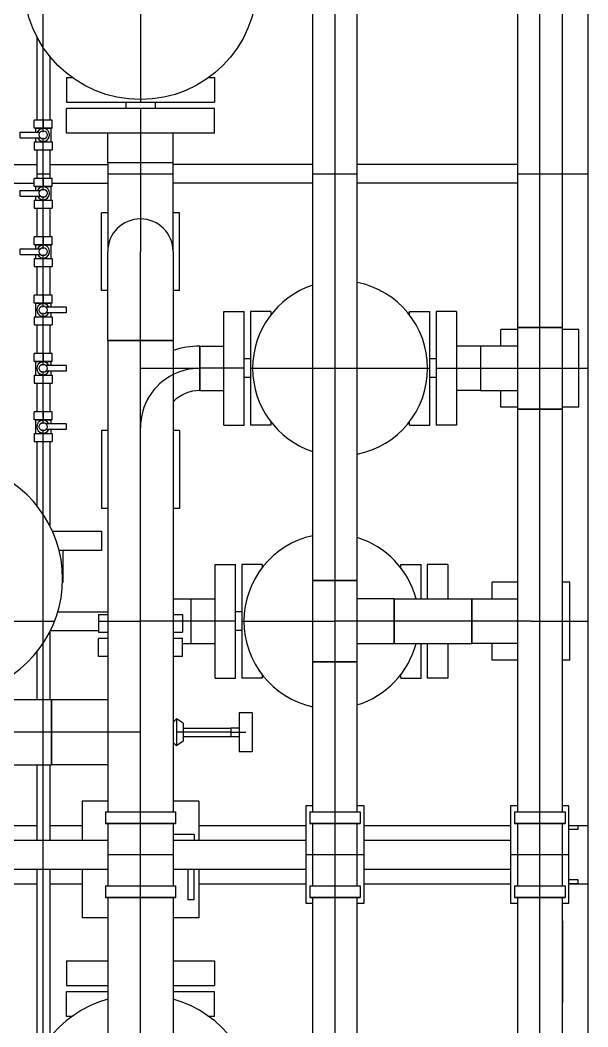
# Model space of a CAD drawing. Header units: inches. Extents: x 517790 to 538444, y 301815 to 302461.
# Drawn here: x 517878.875 to 517880.383, y 302328.927 to 302331.601 of the extents above; entities that cross this region are included whole.
import ezdxf

# ---------------------------------------------------------------- set-up
doc = ezdxf.new("R2010")
doc.units = ezdxf.units.IN
doc.header["$MEASUREMENT"] = 0
doc.layers.add('硅胶总平面底图 工艺装置区', color=253, linetype='Continuous')

msp = doc.modelspace()

# ---------------------------------------------------------------- linework, layer by layer
at = {"layer": '硅胶总平面底图 工艺装置区', "color": 253, "linetype": 'Continuous', "lineweight": -3}
for p, q in [((517880.3826, 302334.1892), (517880.3826, 302324.6778)), ((517879.6519, 302330.1123), (517879.6519, 302332.3188)), ((517879.7109, 302332.3188), (517879.7109, 302330.1123)), ((517879.77, 302330.1123), (517879.77, 302332.3188)), ((517880.1958, 302332.3188), (517880.1958, 302330.784)), ((517880.2548, 302330.784), (517880.2548, 302332.3188)), ((517880.3139, 302332.3188), (517880.3139, 302330.784)), ((517878.9359, 302331.5283), (517878.9359, 302331.871)), ((517879.1942, 302331.8394), (517879.1942, 302331.383)), ((517878.9187, 302331.5577), (517878.9187, 302331.3352)), ((517878.9359, 302331.3352), (517878.9359, 302331.5283)), ((517878.9532, 302331.5048), (517878.9532, 302331.3352)), ((517878.9974, 302331.4486), (517879.0125, 302331.4486)), ((517878.9974, 302331.4486), (517878.9974, 302331.383)), ((517879.376, 302331.4486), (517879.3911, 302331.4486)), ((517879.3911, 302331.4486), (517879.3911, 302331.383)), ((517878.9974, 302331.383), (517879.1942, 302331.383)), ((517879.1555, 302331.383), (517879.1555, 302331.3664)), ((517879.1942, 302331.383), (517879.3911, 302331.383)), ((517879.233, 302331.383), (517879.233, 302331.3664)), ((517879.1942, 302331.3664), (517878.9974, 302331.3664)), ((517878.9974, 302331.3008), (517878.9974, 302331.3664)), ((517879.1942, 302331.3664), (517879.1942, 302331.2221)), ((517879.3911, 302331.3664), (517879.1942, 302331.3664)), ((517879.3911, 302331.3008), (517879.3911, 302331.3664)), ((517878.9359, 302331.3352), (517878.9122, 302331.3352)), ((517878.9122, 302331.3139), (517878.9122, 302331.3352)), ((517878.9359, 302331.3352), (517878.9359, 302331.3172)), ((517878.9597, 302331.3352), (517878.9359, 302331.3352)), ((517878.9359, 302331.3172), (517878.9359, 302331.3352)), ((517878.9597, 302331.3139), (517878.9597, 302331.3352)), ((517878.875, 302331.2881), (517878.875, 302331.3036)), ((517878.875, 302331.3036), (517878.9281, 302331.3036)), ((517878.9359, 302331.3139), (517878.9122, 302331.3139)), ((517878.9154, 302331.3139), (517878.9359, 302331.3139)), ((517878.9154, 302331.3139), (517878.9154, 302331.3036)), ((517878.9359, 302331.3172), (517878.9359, 302331.3139)), ((517878.9359, 302331.3069), (517878.9359, 302331.3139)), ((517878.9359, 302331.3139), (517878.9359, 302331.3139)), ((517878.9359, 302331.3139), (517878.9564, 302331.3139)), ((517878.9597, 302331.3139), (517878.9359, 302331.3139)), ((517878.9359, 302331.3036), (517878.9359, 302331.3069)), ((517878.9564, 302331.3139), (517878.9564, 302331.2778)), ((517879.1942, 302331.3008), (517878.9974, 302331.3008)), ((517879.1073, 302331.2221), (517879.1073, 302331.3008)), ((517879.3911, 302331.3008), (517879.1942, 302331.3008)), ((517879.2812, 302331.2221), (517879.2812, 302331.3008)), ((517878.875, 302331.2881), (517878.9281, 302331.2881)), ((517878.9122, 302331.2778), (517878.9359, 302331.2778)), ((517878.9122, 302331.2778), (517878.9122, 302331.2565)), ((517878.9154, 302331.2881), (517878.9154, 302331.2778)), ((517878.9359, 302331.2848), (517878.9359, 302331.2881)), ((517878.9359, 302331.2778), (517878.9359, 302331.2848)), ((517878.9359, 302331.2745), (517878.9359, 302331.2778)), ((517878.9359, 302331.2778), (517878.9597, 302331.2778)), ((517878.9359, 302331.2565), (517878.9359, 302331.2745)), ((517878.9359, 302331.2565), (517878.9359, 302331.2745)), ((517878.9597, 302331.2778), (517878.9597, 302331.2565)), ((517878.9122, 302331.2565), (517878.9359, 302331.2565)), ((517878.9187, 302331.2565), (517878.9187, 302331.1802)), ((517878.9359, 302331.2565), (517878.9597, 302331.2565)), ((517878.9359, 302331.1802), (517878.9359, 302331.2565)), ((517878.9532, 302331.2565), (517878.9532, 302331.1802)), ((517878.7645, 302331.2173), (517878.9187, 302331.2173)), ((517878.9532, 302331.2173), (517879.1073, 302331.2173)), ((517879.1942, 302331.2221), (517879.1073, 302331.2221)), ((517879.1073, 302331.2221), (517879.1073, 302330.9859)), ((517879.1942, 302331.2221), (517879.1073, 302331.2221)), ((517879.1942, 302331.2221), (517879.1942, 302331.2221)), ((517879.1942, 302331.2221), (517879.1942, 302331.2221)), ((517879.1942, 302331.2221), (517879.1942, 302331.0728)), ((517879.2812, 302331.2221), (517879.1942, 302331.2221)), ((517879.2812, 302331.2221), (517879.1942, 302331.2221)), ((517879.2812, 302330.9859), (517879.2812, 302331.2221)), ((517879.6519, 302331.2173), (517879.2812, 302331.2173)), ((517880.1958, 302331.2173), (517879.77, 302331.2173)), ((517878.9187, 302331.1925), (517878.9532, 302331.1925)), ((517879.1073, 302331.1925), (517879.1942, 302331.1925)), ((517879.1942, 302331.1925), (517879.2812, 302331.1925)), ((517879.6519, 302331.1925), (517879.77, 302331.1925)), ((517880.1958, 302331.1925), (517880.3826, 302331.1925)), ((517878.7645, 302331.1677), (517878.9122, 302331.1677)), ((517878.9359, 302331.1802), (517878.9122, 302331.1802)), ((517878.9122, 302331.1589), (517878.9122, 302331.1802)), ((517878.9359, 302331.1622), (517878.9359, 302331.1802)), ((517878.9359, 302331.1802), (517878.9359, 302331.1622)), ((517878.9597, 302331.1802), (517878.9359, 302331.1802)), ((517878.9597, 302331.1589), (517878.9597, 302331.1802)), ((517878.9597, 302331.1677), (517879.1073, 302331.1677)), ((517879.6519, 302331.1677), (517879.2812, 302331.1677)), ((517880.1958, 302331.1677), (517879.77, 302331.1677)), ((517878.875, 302331.1331), (517878.875, 302331.1486)), ((517878.875, 302331.1486), (517878.9281, 302331.1486)), ((517878.9359, 302331.1589), (517878.9122, 302331.1589)), ((517878.9154, 302331.1589), (517878.9359, 302331.1589)), ((517878.9154, 302331.1589), (517878.9154, 302331.1486)), ((517878.9359, 302331.1622), (517878.9359, 302331.1589)), ((517878.9359, 302331.1589), (517878.9359, 302331.1589)), ((517878.9359, 302331.1519), (517878.9359, 302331.1589)), ((517878.9359, 302331.1589), (517878.9564, 302331.1589)), ((517878.9597, 302331.1589), (517878.9359, 302331.1589)), ((517878.9359, 302331.1486), (517878.9359, 302331.1519)), ((517878.9564, 302331.1589), (517878.9564, 302331.1228)), ((517878.875, 302331.1331), (517878.9281, 302331.1331)), ((517878.9122, 302331.1228), (517878.9359, 302331.1228)), ((517878.9122, 302331.1228), (517878.9122, 302331.1015)), ((517878.9154, 302331.1331), (517878.9154, 302331.1228)), ((517878.9359, 302331.1298), (517878.9359, 302331.1331)), ((517878.9359, 302331.1228), (517878.9359, 302331.1298)), ((517878.9359, 302331.1195), (517878.9359, 302331.1228)), ((517878.9359, 302331.1228), (517878.9597, 302331.1228)), ((517878.9359, 302331.1015), (517878.9359, 302331.1195)), ((517878.9359, 302331.1015), (517878.9359, 302331.1195)), ((517878.9597, 302331.1228), (517878.9597, 302331.1015)), ((517878.9122, 302331.1015), (517878.9359, 302331.1015)), ((517878.9187, 302331.1015), (517878.9187, 302331.0252)), ((517878.9359, 302331.0252), (517878.9359, 302331.1015)), ((517878.9359, 302331.1015), (517878.9597, 302331.1015)), ((517878.9532, 302331.1015), (517878.9532, 302331.0252)), ((517879.0909, 302330.8825), (517879.0909, 302331.0892)), ((517879.1073, 302331.0892), (517879.0909, 302331.0892)), ((517879.2976, 302331.0892), (517879.2812, 302331.0892)), ((517879.2976, 302330.8825), (517879.2976, 302331.0892)), ((517879.1942, 302331.0728), (517879.1942, 302330.9859)), ((517878.9359, 302331.0252), (517878.9122, 302331.0252)), ((517878.9122, 302331.0039), (517878.9122, 302331.0252)), ((517878.9359, 302331.0039), (517878.9122, 302331.0039)), ((517878.9154, 302331.0039), (517878.9359, 302331.0039)), ((517878.9154, 302331.0039), (517878.9154, 302330.9936)), ((517878.9359, 302331.0072), (517878.9359, 302331.0252)), ((517878.9359, 302331.0252), (517878.9359, 302331.0072)), ((517878.9597, 302331.0252), (517878.9359, 302331.0252)), ((517878.9359, 302331.0072), (517878.9359, 302331.0039)), ((517878.9359, 302330.9969), (517878.9359, 302331.0039)), ((517878.9359, 302331.0039), (517878.9359, 302331.0039)), ((517878.9359, 302331.0039), (517878.9564, 302331.0039)), ((517878.9597, 302331.0039), (517878.9359, 302331.0039)), ((517878.9564, 302331.0039), (517878.9564, 302330.9678)), ((517878.9597, 302331.0039), (517878.9597, 302331.0252)), ((517878.875, 302330.9781), (517878.875, 302330.9936)), ((517878.875, 302330.9936), (517878.9281, 302330.9936)), ((517878.875, 302330.9781), (517878.9281, 302330.9781)), ((517878.9154, 302330.9781), (517878.9154, 302330.9678)), ((517878.9359, 302330.9936), (517878.9359, 302330.9969)), ((517878.9359, 302330.9748), (517878.9359, 302330.9781)), ((517879.1073, 302330.7496), (517879.1073, 302330.9859)), ((517879.1942, 302330.7496), (517879.1942, 302330.9859)), ((517879.2812, 302330.9859), (517879.2812, 302330.7496)), ((517878.9122, 302330.9678), (517878.9359, 302330.9678)), ((517878.9122, 302330.9678), (517878.9122, 302330.9465)), ((517878.9359, 302330.9678), (517878.9359, 302330.9748)), ((517878.9359, 302330.9645), (517878.9359, 302330.9678)), ((517878.9359, 302330.9678), (517878.9597, 302330.9678)), ((517878.9359, 302330.9465), (517878.9359, 302330.9645)), ((517878.9359, 302330.9465), (517878.9359, 302330.9645)), ((517878.9597, 302330.9678), (517878.9597, 302330.9465)), ((517878.9122, 302330.9465), (517878.9359, 302330.9465)), ((517878.9187, 302330.9465), (517878.9187, 302330.8702)), ((517878.9359, 302330.8702), (517878.9359, 302330.9465)), ((517878.9359, 302330.9465), (517878.9597, 302330.9465)), ((517878.9532, 302330.9465), (517878.9532, 302330.8702)), ((517878.9359, 302330.8702), (517878.9122, 302330.8702)), ((517878.9122, 302330.8489), (517878.9122, 302330.8702)), ((517878.9359, 302330.8702), (517878.9359, 302330.8522)), ((517878.9597, 302330.8702), (517878.9359, 302330.8702)), ((517878.9359, 302330.8522), (517878.9359, 302330.8702)), ((517878.9597, 302330.8489), (517878.9597, 302330.8702)), ((517879.1073, 302330.8825), (517879.0909, 302330.8825)), ((517879.2976, 302330.8825), (517879.2812, 302330.8825)), ((517878.9359, 302330.8489), (517878.9122, 302330.8489)), ((517878.9154, 302330.8489), (517878.9359, 302330.8489)), ((517878.9154, 302330.8489), (517878.9154, 302330.8128)), ((517878.9359, 302330.8522), (517878.9359, 302330.8489)), ((517878.9359, 302330.8489), (517878.9359, 302330.8489)), ((517878.9359, 302330.8419), (517878.9359, 302330.8489)), ((517878.9359, 302330.8489), (517878.9564, 302330.8489)), ((517878.9597, 302330.8489), (517878.9359, 302330.8489)), ((517878.9564, 302330.8489), (517878.9564, 302330.8386)), ((517878.9359, 302330.8386), (517878.9359, 302330.8419)), ((517878.9359, 302330.8198), (517878.9359, 302330.8231)), ((517878.9359, 302330.8128), (517878.9359, 302330.8198)), ((517878.9969, 302330.8386), (517878.9438, 302330.8386)), ((517878.9969, 302330.8231), (517878.9438, 302330.8231)), ((517878.9564, 302330.8231), (517878.9564, 302330.8128)), ((517878.9969, 302330.8386), (517878.9969, 302330.8231)), ((517879.4157, 302330.6759), (517879.4157, 302330.8268)), ((517879.4157, 302330.8268), (517879.4698, 302330.8268)), ((517879.4698, 302330.6759), (517879.4698, 302330.8268)), ((517879.4864, 302330.8268), (517879.4864, 302330.6759)), ((517879.5405, 302330.8268), (517879.4864, 302330.8268)), ((517879.5405, 302330.8268), (517879.5405, 302330.8179)), ((517879.9086, 302330.8179), (517879.9086, 302330.8268)), ((517879.9086, 302330.8268), (517879.9627, 302330.8268)), ((517879.9627, 302330.6759), (517879.9627, 302330.8268)), ((517879.9793, 302330.8268), (517879.9793, 302330.6759)), ((517880.0334, 302330.8268), (517879.9793, 302330.8268)), ((517880.0334, 302330.8268), (517880.0334, 302330.6759)), ((517878.9122, 302330.8128), (517878.9359, 302330.8128)), ((517878.9122, 302330.8128), (517878.9122, 302330.7915)), ((517878.9122, 302330.7915), (517878.9359, 302330.7915)), ((517878.9187, 302330.7915), (517878.9187, 302330.7152)), ((517878.9359, 302330.8095), (517878.9359, 302330.8128)), ((517878.9359, 302330.8128), (517878.9597, 302330.8128)), ((517878.9359, 302330.7915), (517878.9359, 302330.8095)), ((517878.9359, 302330.7915), (517878.9359, 302330.8095)), ((517878.9359, 302330.7152), (517878.9359, 302330.7915)), ((517878.9359, 302330.7915), (517878.9597, 302330.7915)), ((517878.9532, 302330.7915), (517878.9532, 302330.7152)), ((517878.9597, 302330.8128), (517878.9597, 302330.7915)), ((517880.1958, 302330.7792), (517880.1515, 302330.7792)), ((517880.1515, 302330.7349), (517880.1515, 302330.7792)), ((517880.1958, 302330.784), (517880.3139, 302330.784)), ((517880.1958, 302330.784), (517880.1958, 302330.5677)), ((517880.2548, 302330.784), (517880.1958, 302330.784)), ((517880.2548, 302330.784), (517880.2548, 302330.784)), ((517880.2548, 302330.784), (517880.2548, 302330.784)), ((517880.2548, 302330.5677), (517880.2548, 302330.784)), ((517880.3139, 302330.784), (517880.2548, 302330.784)), ((517880.3139, 302330.784), (517880.3139, 302330.5677)), ((517880.3582, 302330.7792), (517880.3139, 302330.7792)), ((517880.3582, 302330.5725), (517880.3582, 302330.7792)), ((517879.2812, 302330.7496), (517879.1073, 302330.7496)), ((517879.1073, 302330.7496), (517879.1073, 302329.4979)), ((517879.1073, 302330.7496), (517879.2812, 302330.7496)), ((517879.1942, 302330.7497), (517879.1942, 302330.7497)), ((517879.1942, 302330.7497), (517879.1942, 302330.7496)), ((517879.1942, 302329.4979), (517879.1942, 302330.7496)), ((517879.2812, 302330.7496), (517879.2812, 302329.4979)), ((517878.9359, 302330.7152), (517878.9122, 302330.7152)), ((517878.9122, 302330.6939), (517878.9122, 302330.7152)), ((517878.9359, 302330.6972), (517878.9359, 302330.7152)), ((517878.9359, 302330.7152), (517878.9359, 302330.6972)), ((517878.9597, 302330.7152), (517878.9359, 302330.7152)), ((517878.9597, 302330.6939), (517878.9597, 302330.7152)), ((517879.3517, 302330.6759), (517879.3517, 302330.7349)), ((517879.3517, 302330.7349), (517879.4157, 302330.7349)), ((517879.3517, 302330.7349), (517879.3517, 302330.6168)), ((517880.0974, 302330.7349), (517880.0334, 302330.7349)), ((517880.0974, 302330.7349), (517880.0974, 302330.6759)), ((517880.1958, 302330.7349), (517880.0974, 302330.7349)), ((517880.0974, 302330.7349), (517880.0974, 302330.6759)), ((517878.9359, 302330.6939), (517878.9122, 302330.6939)), ((517878.9154, 302330.6939), (517878.9359, 302330.6939)), ((517878.9154, 302330.6939), (517878.9154, 302330.6578)), ((517878.9359, 302330.6972), (517878.9359, 302330.6939)), ((517878.9359, 302330.6869), (517878.9359, 302330.6939)), ((517878.9359, 302330.6939), (517878.9359, 302330.6939)), ((517878.9359, 302330.6939), (517878.9564, 302330.6939)), ((517878.9597, 302330.6939), (517878.9359, 302330.6939)), ((517878.9359, 302330.6836), (517878.9359, 302330.6869)), ((517878.9969, 302330.6836), (517878.9438, 302330.6836)), ((517878.9564, 302330.6939), (517878.9564, 302330.6836)), ((517878.9969, 302330.6836), (517878.9969, 302330.6681)), ((517879.4864, 302330.7007), (517879.4698, 302330.7007)), ((517879.9793, 302330.7007), (517879.9627, 302330.7007)), ((517878.9122, 302330.6578), (517878.9359, 302330.6578)), ((517878.9122, 302330.6578), (517878.9122, 302330.6365)), ((517878.9359, 302330.6648), (517878.9359, 302330.6681)), ((517878.9359, 302330.6578), (517878.9359, 302330.6648)), ((517878.9359, 302330.6545), (517878.9359, 302330.6578)), ((517878.9359, 302330.6578), (517878.9597, 302330.6578)), ((517878.9969, 302330.6681), (517878.9438, 302330.6681)), ((517878.9564, 302330.6681), (517878.9564, 302330.6578)), ((517878.9597, 302330.6578), (517878.9597, 302330.6365)), ((517879.1942, 302330.6759), (517879.3517, 302330.6759)), ((517879.4698, 302330.6759), (517879.3517, 302330.6759)), ((517879.3517, 302330.6168), (517879.3517, 302330.6759)), ((517879.3517, 302330.6759), (517879.3517, 302330.6759)), ((517879.3517, 302330.6759), (517879.3517, 302330.6759)), ((517879.4157, 302330.525), (517879.4157, 302330.6759)), ((517879.4698, 302330.525), (517879.4698, 302330.6759)), ((517879.4864, 302330.6759), (517879.4864, 302330.525)), ((517879.4864, 302330.6759), (517879.9627, 302330.6759)), ((517879.9627, 302330.525), (517879.9627, 302330.6759)), ((517879.9793, 302330.6759), (517880.0974, 302330.6759)), ((517879.9793, 302330.6759), (517879.9793, 302330.525)), ((517880.0334, 302330.6759), (517880.0334, 302330.525)), ((517880.0974, 302330.6759), (517880.0974, 302330.6759)), ((517880.0974, 302330.6759), (517880.0974, 302330.6759)), ((517880.0974, 302330.6759), (517880.1958, 302330.6759)), ((517880.0974, 302330.6759), (517880.0974, 302330.6168)), ((517880.0974, 302330.6759), (517880.0974, 302330.6168)), ((517880.1958, 302330.6759), (517880.2548, 302330.6759)), ((517880.2548, 302330.6759), (517880.3826, 302330.6759)), ((517878.9122, 302330.6365), (517878.9359, 302330.6365)), ((517878.9187, 302330.6365), (517878.9187, 302330.5602)), ((517878.9359, 302330.6365), (517878.9359, 302330.6545)), ((517878.9359, 302330.6365), (517878.9359, 302330.6545)), ((517878.9359, 302330.5602), (517878.9359, 302330.6365)), ((517878.9359, 302330.6365), (517878.9597, 302330.6365)), ((517878.9532, 302330.6365), (517878.9532, 302330.5602)), ((517879.4864, 302330.6511), (517879.4698, 302330.6511)), ((517879.9793, 302330.6511), (517879.9627, 302330.6511)), ((517879.3517, 302330.6168), (517879.4157, 302330.6168)), ((517880.0974, 302330.6168), (517880.0334, 302330.6168)), ((517880.0974, 302330.6168), (517880.1958, 302330.6168)), ((517880.1515, 302330.5725), (517880.1515, 302330.6168)), ((517878.9359, 302330.5602), (517878.9122, 302330.5602)), ((517878.9122, 302330.5389), (517878.9122, 302330.5602)), ((517878.9359, 302330.5422), (517878.9359, 302330.5602)), ((517878.9359, 302330.5602), (517878.9359, 302330.5422)), ((517878.9597, 302330.5602), (517878.9359, 302330.5602)), ((517878.9597, 302330.5389), (517878.9597, 302330.5602)), ((517880.1958, 302330.5725), (517880.1515, 302330.5725)), ((517880.1958, 302330.5677), (517880.3139, 302330.5677)), ((517880.2548, 302330.5677), (517880.1958, 302330.5677)), ((517880.1958, 302330.5677), (517880.1958, 302329.4979)), ((517880.2276, 302330.5677), (517880.2276, 302330.5677)), ((517880.2548, 302330.5677), (517880.2548, 302330.5677)), ((517880.2548, 302329.4979), (517880.2548, 302330.5677)), ((517880.3139, 302330.5677), (517880.2548, 302330.5677)), ((517880.3582, 302330.5725), (517880.3139, 302330.5725)), ((517880.3139, 302330.5677), (517880.3139, 302329.4979)), ((517878.9359, 302330.5389), (517878.9122, 302330.5389)), ((517878.9154, 302330.5389), (517878.9359, 302330.5389)), ((517878.9154, 302330.5389), (517878.9154, 302330.5028)), ((517878.9359, 302330.5422), (517878.9359, 302330.5389)), ((517878.9359, 302330.5319), (517878.9359, 302330.5389)), ((517878.9359, 302330.5389), (517878.9359, 302330.5389)), ((517878.9359, 302330.5389), (517878.9564, 302330.5389)), ((517878.9597, 302330.5389), (517878.9359, 302330.5389)), ((517878.9359, 302330.5286), (517878.9359, 302330.5319)), ((517878.9969, 302330.5286), (517878.9438, 302330.5286)), ((517878.9564, 302330.5389), (517878.9564, 302330.5286)), ((517878.9969, 302330.5286), (517878.9969, 302330.5131)), ((517879.4157, 302330.525), (517879.4698, 302330.525)), ((517879.5405, 302330.525), (517879.4864, 302330.525)), ((517879.5405, 302330.5338), (517879.5405, 302330.525)), ((517879.9086, 302330.525), (517879.9086, 302330.5338)), ((517879.9086, 302330.525), (517879.9627, 302330.525)), ((517880.0334, 302330.525), (517879.9793, 302330.525)), ((517878.9122, 302330.5028), (517878.9359, 302330.5028)), ((517878.9122, 302330.5028), (517878.9122, 302330.4815)), ((517878.9359, 302330.5098), (517878.9359, 302330.5131)), ((517878.9359, 302330.5028), (517878.9359, 302330.5098)), ((517878.9359, 302330.4995), (517878.9359, 302330.5028)), ((517878.9359, 302330.5028), (517878.9597, 302330.5028)), ((517878.9359, 302330.4815), (517878.9359, 302330.4995)), ((517878.9359, 302330.4815), (517878.9359, 302330.4995)), ((517878.9969, 302330.5131), (517878.9438, 302330.5131)), ((517878.9564, 302330.5131), (517878.9564, 302330.5028)), ((517878.9597, 302330.5028), (517878.9597, 302330.4815)), ((517879.1073, 302330.5106), (517879.0909, 302330.5106)), ((517879.0909, 302330.5106), (517879.0909, 302330.3039)), ((517879.2976, 302330.5106), (517879.2812, 302330.5106)), ((517879.2976, 302330.5106), (517879.2976, 302330.3039)), ((517878.9122, 302330.4815), (517878.9359, 302330.4815)), ((517878.9187, 302330.4815), (517878.9187, 302330.3119)), ((517878.9359, 302330.2884), (517878.9359, 302330.4815)), ((517878.9359, 302330.4815), (517878.9597, 302330.4815)), ((517878.9532, 302330.4815), (517878.9532, 302330.259)), ((517878.9359, 302329.9457), (517878.9359, 302330.2884)), ((517879.1073, 302330.3039), (517879.0909, 302330.3039)), ((517879.2976, 302330.3039), (517879.2812, 302330.3039)), ((517878.9607, 302330.2434), (517879.0909, 302330.2434)), ((517879.0909, 302330.2434), (517879.0909, 302330.1918)), ((517879.0909, 302330.1918), (517878.9784, 302330.1918)), ((517878.9881, 302330.1918), (517878.9881, 302330.107)), ((517879.3926, 302330.0042), (517879.3926, 302330.1551)), ((517879.3926, 302330.1551), (517879.4467, 302330.1551)), ((517879.4467, 302330.0042), (517879.4467, 302330.1551)), ((517879.4633, 302330.1551), (517879.4633, 302330.0042)), ((517879.5174, 302330.1551), (517879.4633, 302330.1551)), ((517879.5174, 302330.1551), (517879.5174, 302330.1463)), ((517879.8855, 302330.1463), (517879.8855, 302330.1551)), ((517879.8855, 302330.1551), (517879.9396, 302330.1551)), ((517879.9396, 302330.0633), (517879.9396, 302330.1551)), ((517879.9562, 302330.1551), (517879.9562, 302330.0633)), ((517880.0103, 302330.1551), (517879.9562, 302330.1551)), ((517880.0103, 302330.1551), (517880.0103, 302330.0633)), ((517878.9874, 302330.107), (517878.9881, 302330.107)), ((517879.6519, 302330.1123), (517879.77, 302330.1123)), ((517879.77, 302330.1123), (517879.6519, 302330.1123)), ((517879.6519, 302329.8961), (517879.6519, 302330.1123)), ((517879.7109, 302330.1123), (517879.7109, 302329.8961)), ((517879.7109, 302330.1123), (517879.7109, 302330.1123)), ((517879.77, 302329.8961), (517879.77, 302330.1123)), ((517880.1284, 302330.0633), (517880.1284, 302330.1075)), ((517880.1958, 302330.1075), (517880.1284, 302330.1075)), ((517880.3351, 302330.1075), (517880.3139, 302330.1075)), ((517880.3351, 302329.9009), (517880.3351, 302330.1075)), ((517879.2812, 302330.0633), (517879.3286, 302330.0633)), ((517879.3286, 302330.0042), (517879.3286, 302330.0633)), ((517879.3286, 302330.0633), (517879.3926, 302330.0633)), ((517879.3286, 302329.9452), (517879.3286, 302330.0633)), ((517879.8684, 302330.0633), (517879.77, 302330.0633)), ((517879.8684, 302330.0633), (517879.8684, 302329.9452)), ((517879.8684, 302330.0633), (517880.0743, 302330.0633)), ((517879.8684, 302330.0042), (517879.8684, 302330.0633)), ((517880.0743, 302329.9452), (517880.0743, 302330.0633)), ((517880.0743, 302330.0633), (517880.1958, 302330.0633)), ((517880.0743, 302330.0633), (517880.0743, 302329.9452)), ((517878.9748, 302330.029), (517879.1073, 302330.029)), ((517879.0827, 302330.0224), (517879.1073, 302330.0224)), ((517879.0827, 302330.0224), (517879.0827, 302329.9749)), ((517879.2812, 302330.0224), (517879.3058, 302330.0224)), ((517879.3058, 302330.0224), (517879.3058, 302329.9749)), ((517879.3286, 302330.029), (517879.3286, 302330.029)), ((517879.4633, 302330.029), (517879.4467, 302330.029)), ((517878.6776, 302330.0042), (517878.9663, 302330.0042)), ((517879.0827, 302330.0042), (517879.1942, 302330.0042)), ((517879.3058, 302330.0042), (517879.1942, 302330.0042)), ((517879.3286, 302330.0042), (517879.3058, 302330.0042)), ((517879.4467, 302330.0042), (517879.3286, 302330.0042)), ((517879.3286, 302329.9452), (517879.3286, 302330.0042)), ((517879.3286, 302330.0042), (517879.3286, 302330.0042)), ((517879.3926, 302329.8533), (517879.3926, 302330.0042)), ((517879.4467, 302329.8533), (517879.4467, 302330.0042)), ((517879.4633, 302330.0042), (517879.4633, 302329.8533)), ((517879.4633, 302330.0042), (517879.7109, 302330.0042)), ((517879.77, 302330.0042), (517879.7109, 302330.0042)), ((517879.8684, 302330.0042), (517879.77, 302330.0042)), ((517880.0743, 302330.0042), (517879.8684, 302330.0042)), ((517879.8684, 302330.0042), (517879.8684, 302330.0042)), ((517879.8684, 302330.0042), (517879.8684, 302330.0042)), ((517879.8684, 302329.9452), (517879.8684, 302330.0042)), ((517880.0743, 302330.0042), (517880.0743, 302330.0042)), ((517880.0743, 302330.0042), (517880.0743, 302330.0042)), ((517880.1958, 302330.0042), (517880.0743, 302330.0042)), ((517880.2318, 302330.0042), (517880.1958, 302330.0042)), ((517880.2318, 302330.0042), (517880.3826, 302330.0042)), ((517878.9532, 302329.9751), (517878.9532, 302329.7961)), ((517878.9554, 302329.9794), (517879.0827, 302329.9794)), ((517879.0827, 302329.9749), (517879.1073, 302329.9749)), ((517879.2812, 302329.9749), (517879.3058, 302329.9749)), ((517879.3286, 302329.9794), (517879.3286, 302329.9794)), ((517879.4633, 302329.9794), (517879.4467, 302329.9794)), ((517878.9359, 302329.7961), (517878.9359, 302329.9457)), ((517879.1073, 302329.9583), (517879.0827, 302329.9583)), ((517879.0827, 302329.9108), (517879.0827, 302329.9583)), ((517879.3058, 302329.9583), (517879.2812, 302329.9583)), ((517879.3058, 302329.9108), (517879.3058, 302329.9583)), ((517879.3058, 302329.9452), (517879.3286, 302329.9452)), ((517879.3286, 302329.9452), (517879.3926, 302329.9452)), ((517879.77, 302329.9452), (517879.8684, 302329.9452)), ((517879.8684, 302329.9452), (517880.0743, 302329.9452)), ((517879.9396, 302329.8533), (517879.9396, 302329.9452)), ((517879.9562, 302329.9452), (517879.9562, 302329.8533)), ((517880.0103, 302329.9452), (517880.0103, 302329.8533)), ((517880.1958, 302329.9452), (517880.0743, 302329.9452)), ((517880.1284, 302329.9009), (517880.1284, 302329.9452)), ((517878.9187, 302329.9222), (517878.9187, 302329.7961)), ((517879.1073, 302329.9108), (517879.0827, 302329.9108)), ((517879.3058, 302329.9108), (517879.2812, 302329.9108)), ((517879.6519, 302329.8961), (517879.77, 302329.8961)), ((517879.6519, 302329.4979), (517879.6519, 302329.8961)), ((517879.77, 302329.8961), (517879.6519, 302329.8961)), ((517879.7109, 302329.8961), (517879.7109, 302329.4979)), ((517879.7109, 302329.8961), (517879.7109, 302329.8961)), ((517879.7109, 302329.8961), (517879.7109, 302329.8961)), ((517879.77, 302329.4979), (517879.77, 302329.8961)), ((517880.1958, 302329.9009), (517880.1284, 302329.9009)), ((517880.3351, 302329.9009), (517880.3139, 302329.9009)), ((517879.3926, 302329.8533), (517879.4467, 302329.8533)), ((517879.5174, 302329.8533), (517879.4633, 302329.8533)), ((517879.5174, 302329.8622), (517879.5174, 302329.8533)), ((517879.8855, 302329.8533), (517879.8855, 302329.8622)), ((517879.8855, 302329.8533), (517879.9396, 302329.8533)), ((517880.0103, 302329.8533), (517879.9562, 302329.8533)), ((517878.7645, 302329.7961), (517878.958, 302329.7961)), ((517878.9359, 302329.6223), (517878.9359, 302329.7961)), ((517878.958, 302329.7961), (517878.958, 302329.6223)), ((517878.958, 302329.6223), (517878.958, 302329.7961)), ((517878.958, 302329.7961), (517879.1073, 302329.7961)), ((517879.4567, 302329.7609), (517879.4567, 302329.7092)), ((517879.4912, 302329.7609), (517879.4567, 302329.7609)), ((517879.4912, 302329.7609), (517879.4912, 302329.7092)), ((517879.2812, 302329.7363), (517879.2897, 302329.7448)), ((517879.2897, 302329.7448), (517879.2897, 302329.6736)), ((517879.3074, 302329.733), (517879.2897, 302329.7448)), ((517879.3074, 302329.733), (517879.3074, 302329.6854)), ((517879.3074, 302329.7202), (517879.4346, 302329.7202)), ((517879.4346, 302329.7202), (517879.4346, 302329.7092)), ((517879.4567, 302329.7202), (517879.4346, 302329.7202)), ((517879.4346, 302329.7202), (517879.4346, 302329.6982)), ((517878.958, 302329.7092), (517878.7645, 302329.7092)), ((517878.958, 302329.7092), (517878.9581, 302329.7092)), ((517878.958, 302329.7092), (517878.958, 302329.7092)), ((517879.1073, 302329.7092), (517878.958, 302329.7092)), ((517879.1942, 302329.7092), (517879.1073, 302329.7092)), ((517879.291, 302329.7092), (517879.291, 302329.7092)), ((517879.2962, 302329.7092), (517879.291, 302329.7092)), ((517879.3074, 302329.7092), (517879.2962, 302329.7092)), ((517879.3074, 302329.7092), (517879.2962, 302329.7092)), ((517879.4346, 302329.7092), (517879.3074, 302329.7092)), ((517879.3074, 302329.6982), (517879.4346, 302329.6982)), ((517879.4346, 302329.7092), (517879.4346, 302329.7092)), ((517879.4346, 302329.7092), (517879.4346, 302329.7092)), ((517879.4346, 302329.7092), (517879.4567, 302329.7092)), ((517879.4346, 302329.7092), (517879.4346, 302329.6982)), ((517879.4346, 302329.6982), (517879.4567, 302329.6982)), ((517879.4567, 302329.7092), (517879.4567, 302329.6575)), ((517879.4567, 302329.7092), (517879.474, 302329.7092)), ((517879.4912, 302329.7092), (517879.4912, 302329.6575)), ((517879.2812, 302329.6821), (517879.2897, 302329.6736)), ((517879.3074, 302329.6854), (517879.2897, 302329.6736)), ((517879.4912, 302329.6575), (517879.4567, 302329.6575)), ((517878.7645, 302329.6223), (517878.958, 302329.6223)), ((517878.9187, 302329.6223), (517878.9187, 302329.423)), ((517878.9359, 302329.423), (517878.9359, 302329.6223)), ((517878.9532, 302329.6223), (517878.9532, 302329.423)), ((517879.1073, 302329.6223), (517878.958, 302329.6223)), ((517879.1073, 302329.5262), (517879.0393, 302329.5262)), ((517879.0393, 302329.5262), (517879.0393, 302329.423)), ((517879.3492, 302329.5262), (517879.2812, 302329.5262)), ((517879.3492, 302329.5262), (517879.3492, 302329.423)), ((517879.6334, 302329.5134), (517879.6334, 302329.2551)), ((517879.6334, 302329.5134), (517879.6334, 302329.2551)), ((517879.6519, 302329.5134), (517879.6334, 302329.5134)), ((517879.6519, 302329.5134), (517879.6334, 302329.5134)), ((517879.7884, 302329.5134), (517879.77, 302329.5134)), ((517879.7884, 302329.5134), (517879.77, 302329.5134)), ((517879.7884, 302329.2551), (517879.7884, 302329.5134)), ((517879.7884, 302329.2551), (517879.7884, 302329.5134)), ((517880.1774, 302329.5134), (517880.1774, 302329.2551)), ((517880.1774, 302329.5134), (517880.1774, 302329.2551)), ((517880.1958, 302329.5134), (517880.1774, 302329.5134)), ((517880.1958, 302329.5134), (517880.1774, 302329.5134)), ((517880.3323, 302329.5134), (517880.3139, 302329.5134)), ((517880.3323, 302329.5134), (517880.3139, 302329.5134)), ((517880.3323, 302329.2551), (517880.3323, 302329.5134)), ((517880.3323, 302329.2551), (517880.3323, 302329.5134)), ((517879.1012, 302329.4979), (517879.1942, 302329.4979)), ((517879.1012, 302329.4979), (517879.1942, 302329.4979)), ((517879.1012, 302329.4979), (517879.1012, 302329.4669)), ((517879.1942, 302329.4669), (517879.1942, 302329.4979)), ((517879.1942, 302329.4979), (517879.2872, 302329.4979)), ((517879.1942, 302329.4979), (517879.2872, 302329.4979)), ((517879.2872, 302329.4979), (517879.2872, 302329.4669)), ((517879.6437, 302329.4979), (517879.7109, 302329.4979)), ((517879.6437, 302329.4979), (517879.7109, 302329.4979)), ((517879.6437, 302329.4979), (517879.6437, 302329.4669)), ((517879.7109, 302329.4979), (517879.7109, 302329.4669)), ((517879.7109, 302329.4979), (517879.7781, 302329.4979)), ((517879.7109, 302329.4979), (517879.7781, 302329.4979)), ((517879.7781, 302329.4979), (517879.7781, 302329.4669)), ((517880.1877, 302329.4979), (517880.2548, 302329.4979)), ((517880.1877, 302329.4979), (517880.2548, 302329.4979)), ((517880.1877, 302329.4979), (517880.1877, 302329.4669)), ((517880.2548, 302329.4669), (517880.2548, 302329.4979)), ((517880.2548, 302329.4979), (517880.322, 302329.4979)), ((517880.2548, 302329.4979), (517880.322, 302329.4979)), ((517880.322, 302329.4979), (517880.322, 302329.4669)), ((517878.8326, 302329.4617), (517878.9187, 302329.4617)), ((517878.9532, 302329.4617), (517879.0393, 302329.4617)), ((517879.1942, 302329.4669), (517879.1012, 302329.4669)), ((517879.1012, 302329.4669), (517879.1942, 302329.4669)), ((517879.1073, 302329.4669), (517879.1073, 302329.3016)), ((517879.1942, 302329.3016), (517879.1942, 302329.4669)), ((517879.2872, 302329.4669), (517879.1942, 302329.4669)), ((517879.1942, 302329.4669), (517879.2872, 302329.4669)), ((517879.2812, 302329.4669), (517879.2812, 302329.3016)), ((517879.3492, 302329.4617), (517879.6334, 302329.4617)), ((517879.7109, 302329.4669), (517879.6437, 302329.4669)), ((517879.6437, 302329.4669), (517879.7109, 302329.4669)), ((517879.6519, 302329.3016), (517879.6519, 302329.4669)), ((517879.7109, 302329.4669), (517879.7109, 302329.3016)), ((517879.7781, 302329.4669), (517879.7109, 302329.4669)), ((517879.7109, 302329.4669), (517879.7781, 302329.4669)), ((517879.77, 302329.3016), (517879.77, 302329.4669)), ((517879.7884, 302329.4617), (517880.1774, 302329.4617)), ((517880.2548, 302329.4669), (517880.1877, 302329.4669)), ((517880.1877, 302329.4669), (517880.2548, 302329.4669)), ((517880.1958, 302329.4669), (517880.1958, 302329.3016)), ((517880.2548, 302329.3016), (517880.2548, 302329.4669)), ((517880.322, 302329.4669), (517880.2548, 302329.4669)), ((517880.2548, 302329.4669), (517880.322, 302329.4669)), ((517880.3139, 302329.4669), (517880.3139, 302329.3016)), ((517880.3323, 302329.4617), (517880.3826, 302329.4617)), ((517880.3567, 302329.4607), (517880.3323, 302329.4607)), ((517880.3567, 302329.4514), (517880.3567, 302329.4607)), ((517880.3826, 302329.4617), (517880.3826, 302329.3067)), ((517879.3368, 302329.4372), (517879.2812, 302329.4372)), ((517879.3368, 302329.4372), (517879.3368, 302329.423)), ((517880.3323, 302329.4514), (517880.3567, 302329.4514)), ((517878.7645, 302329.423), (517879.1073, 302329.423)), ((517878.9359, 302329.3455), (517878.9359, 302329.423)), ((517879.2812, 302329.423), (517879.6334, 302329.423)), ((517879.7884, 302329.423), (517880.1774, 302329.423)), ((517879.1073, 302329.3842), (517879.2812, 302329.3842)), ((517879.6334, 302329.3842), (517879.6519, 302329.3842)), ((517879.6519, 302329.3842), (517879.77, 302329.3842)), ((517879.77, 302329.3842), (517879.7884, 302329.3842)), ((517880.1774, 302329.3842), (517880.1958, 302329.3842)), ((517880.1958, 302329.3842), (517880.3139, 302329.3842)), ((517880.3139, 302329.3842), (517880.3323, 302329.3842)), ((517878.7645, 302329.3455), (517879.1073, 302329.3455)), ((517878.9187, 302329.3455), (517878.9187, 302328.845)), ((517878.9359, 302328.8744), (517878.9359, 302329.3455)), ((517878.9532, 302329.3455), (517878.9532, 302328.8979)), ((517879.0393, 302329.3455), (517879.0393, 302329.2162)), ((517879.2812, 302329.3455), (517879.6334, 302329.3455)), ((517879.3213, 302329.2642), (517879.3213, 302329.3455)), ((517879.3368, 302329.2642), (517879.3368, 302329.3455)), ((517879.3492, 302329.3455), (517879.3492, 302329.2162)), ((517879.7884, 302329.3455), (517880.1774, 302329.3455)), ((517878.8326, 302329.3067), (517878.9187, 302329.3067)), ((517878.9532, 302329.3067), (517879.0393, 302329.3067)), ((517879.1012, 302329.3016), (517879.1942, 302329.3016)), ((517879.1012, 302329.3016), (517879.1942, 302329.3016)), ((517879.1012, 302329.3016), (517879.1012, 302329.2706)), ((517879.1942, 302329.2706), (517879.1942, 302329.3016)), ((517879.1942, 302329.3016), (517879.2872, 302329.3016)), ((517879.1942, 302329.3016), (517879.2872, 302329.3016)), ((517879.2872, 302329.3016), (517879.2872, 302329.2706)), ((517879.3492, 302329.3067), (517879.6334, 302329.3067)), ((517879.6437, 302329.3016), (517879.7109, 302329.3016)), ((517879.6437, 302329.3016), (517879.7109, 302329.3016)), ((517879.6437, 302329.3016), (517879.6437, 302329.2706)), ((517879.7109, 302329.3016), (517879.7109, 302329.2706)), ((517879.7109, 302329.3016), (517879.7781, 302329.3016)), ((517879.7109, 302329.3016), (517879.7781, 302329.3016)), ((517879.7781, 302329.3016), (517879.7781, 302329.2706)), ((517879.7884, 302329.3067), (517880.1774, 302329.3067)), ((517880.1877, 302329.3016), (517880.2548, 302329.3016)), ((517880.1877, 302329.3016), (517880.2548, 302329.3016)), ((517880.1877, 302329.3016), (517880.1877, 302329.2706)), ((517880.2548, 302329.2706), (517880.2548, 302329.3016)), ((517880.2548, 302329.3016), (517880.322, 302329.3016)), ((517880.2548, 302329.3016), (517880.322, 302329.3016)), ((517880.322, 302329.3016), (517880.322, 302329.2706)), ((517880.3567, 302329.3171), (517880.3323, 302329.3171)), ((517880.3323, 302329.3078), (517880.3567, 302329.3078)), ((517880.3323, 302329.3067), (517880.3826, 302329.3067)), ((517880.3567, 302329.3078), (517880.3567, 302329.3171)), ((517879.1942, 302329.2706), (517879.1012, 302329.2706)), ((517879.1012, 302329.2706), (517879.1942, 302329.2706)), ((517879.1073, 302329.2706), (517879.1073, 302328.1367)), ((517879.1942, 302328.1367), (517879.1942, 302329.2706)), ((517879.2872, 302329.2706), (517879.1942, 302329.2706)), ((517879.1942, 302329.2706), (517879.2872, 302329.2706)), ((517879.2812, 302329.2706), (517879.2812, 302328.1367)), ((517879.7109, 302329.2706), (517879.6437, 302329.2706)), ((517879.6437, 302329.2706), (517879.7109, 302329.2706)), ((517879.6519, 302326.909), (517879.6519, 302329.2706)), ((517879.7109, 302329.2706), (517879.7109, 302326.909)), ((517879.7781, 302329.2706), (517879.7109, 302329.2706)), ((517879.7109, 302329.2706), (517879.7781, 302329.2706)), ((517879.77, 302326.909), (517879.77, 302329.2706)), ((517880.2548, 302329.2706), (517880.1877, 302329.2706)), ((517880.1877, 302329.2706), (517880.2548, 302329.2706)), ((517880.1958, 302329.2706), (517880.1958, 302327.5807)), ((517880.2548, 302327.5807), (517880.2548, 302329.2706)), ((517880.322, 302329.2706), (517880.2548, 302329.2706)), ((517880.2548, 302329.2706), (517880.322, 302329.2706)), ((517880.3139, 302329.2706), (517880.3139, 302327.5807)), ((517879.3368, 302329.2642), (517879.3213, 302329.2642)), ((517879.6334, 302329.2551), (517879.6519, 302329.2551)), ((517879.6334, 302329.2551), (517879.6519, 302329.2551)), ((517879.77, 302329.2551), (517879.7884, 302329.2551)), ((517879.77, 302329.2551), (517879.7884, 302329.2551)), ((517880.1774, 302329.2551), (517880.1958, 302329.2551)), ((517880.1774, 302329.2551), (517880.1958, 302329.2551)), ((517880.3139, 302329.2551), (517880.3323, 302329.2551)), ((517880.3139, 302329.2551), (517880.3323, 302329.2551)), ((517879.1073, 302329.2162), (517879.0393, 302329.2162)), ((517879.3492, 302329.2162), (517879.2812, 302329.2162)), ((517880.3154, 302329.2086), (517880.3139, 302329.2086)), ((517880.3154, 302329.2086), (517880.3139, 302329.2086)), ((517880.3154, 302329.1569), (517880.3154, 302329.2086)), ((517880.3154, 302329.2086), (517880.3154, 302329.1569)), ((517880.3139, 302329.1569), (517880.3154, 302329.1569)), ((517880.3139, 302329.1569), (517880.3154, 302329.1569)), ((517880.3139, 302329.1569), (517880.3154, 302329.1569)), ((517880.3154, 302328.9916), (517880.3154, 302329.1569)), ((517880.3154, 302329.1569), (517880.3154, 302328.9916)), ((517878.9974, 302329.1019), (517879.1073, 302329.1019)), ((517878.9974, 302329.1019), (517878.9974, 302329.0363)), ((517879.2812, 302329.1019), (517879.3911, 302329.1019)), ((517879.3911, 302329.1019), (517879.3911, 302329.0363)), ((517878.9974, 302329.0363), (517879.1073, 302329.0363)), ((517879.2812, 302329.0363), (517879.3911, 302329.0363)), ((517879.1073, 302329.0198), (517878.9974, 302329.0198)), ((517878.9974, 302328.9542), (517878.9974, 302329.0198)), ((517879.3911, 302329.0198), (517879.2812, 302329.0198)), ((517879.3911, 302328.9542), (517879.3911, 302329.0198)), ((517880.3154, 302328.9916), (517880.3139, 302328.9916)), ((517880.3154, 302328.9916), (517880.3139, 302328.9916)), ((517880.3139, 302328.9916), (517880.3154, 302328.9916)), ((517880.3154, 302328.9399), (517880.3154, 302328.9916)), ((517880.3154, 302328.9399), (517880.3154, 302328.9916)), ((517879.0125, 302328.9542), (517878.9974, 302328.9542)), ((517879.3911, 302328.9542), (517879.376, 302328.9542)), ((517880.3139, 302328.9399), (517880.3154, 302328.9399)), ((517880.3139, 302328.9399), (517880.3154, 302328.9399))]:
    msp.add_line(p, q, dxfattribs=at)
for centre, radius in [((517879.1942, 302331.6997), 0.31), ((517878.9359, 302331.2959), 0.011), ((517878.9359, 302331.1409), 0.011), ((517878.9359, 302330.9859), 0.011), ((517878.9359, 302330.8309), 0.011), ((517878.9359, 302330.6759), 0.011), ((517878.9359, 302330.5209), 0.011)]:
    msp.add_circle(centre, radius, dxfattribs=at)
for centre, radius, start, end in [((517878.9359, 302331.2959), 0.0172, 206.7952, 153.2048), ((517878.9359, 302331.1409), 0.0172, 206.7952, 153.2048), ((517879.1942, 302330.9859), 0.0869, 0, 180), ((517879.1942, 302330.9859), 0.0869, 90, 180), ((517879.1942, 302330.9859), 0.0869, 0, 90), ((517878.9359, 302330.9859), 0.0172, 206.7952, 153.2048), ((517879.7245, 302330.6759), 0.2325, 108.22, 251.78), ((517879.7245, 302330.6759), 0.2325, 0, 78.7358), ((517878.9359, 302330.8309), 0.0172, 26.7952, 180), ((517878.9359, 302330.8309), 0.0172, 180, 333.2048), ((517879.3517, 302330.5184), 0.2165, 90, 109.0115), ((517878.9359, 302330.6759), 0.0172, 26.7952, 180), ((517878.9359, 302330.6759), 0.0172, 180, 333.2048), ((517879.3517, 302330.5184), 0.1575, 116.6101, 180), ((517879.3517, 302330.5184), 0.1575, 90, 116.6101), ((517879.7245, 302330.6759), 0.2325, 281.2642, 0), ((517879.3517, 302330.5184), 0.0984, 90, 135.78), ((517878.9359, 302330.5209), 0.0172, 26.7952, 180), ((517878.9359, 302330.5209), 0.0172, 180, 333.2048), ((517878.6776, 302330.117), 0.31, 286.2876, 73.7124), ((517879.7015, 302330.0042), 0.2325, 102.3172, 257.6828), ((517879.7015, 302330.0042), 0.2325, 14.7143, 72.8619), ((517879.7015, 302330.0042), 0.2325, 287.1381, 345.2857), ((517879.1942, 302328.7031), 0.31, 106.2876, 253.7124), ((517879.1942, 302328.7031), 0.31, 286.2876, 73.7124)]:
    msp.add_arc(centre, radius, start, end, dxfattribs=at)

doc.saveas('drawing.dxf')
